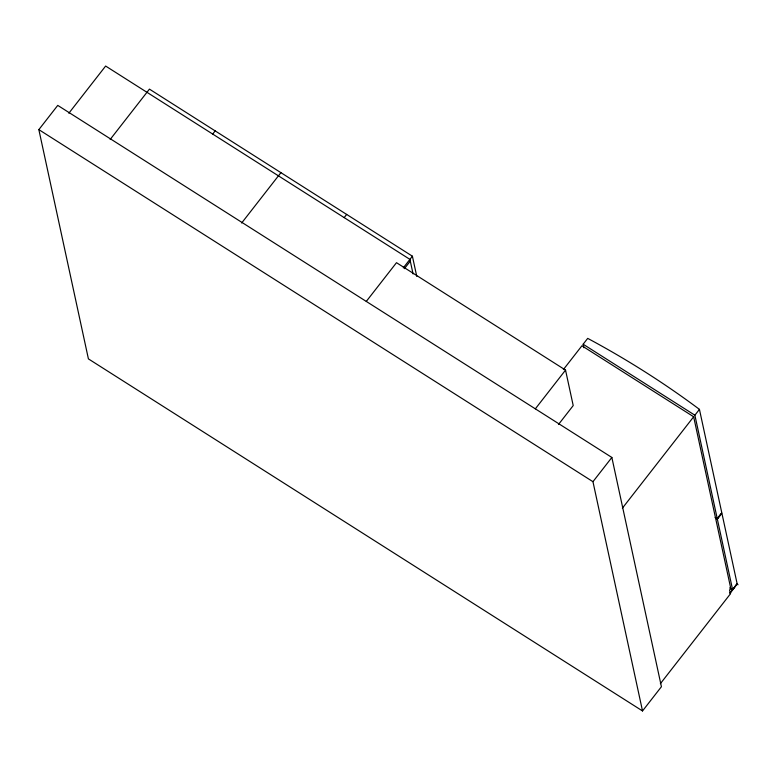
<?xml version="1.0" encoding="UTF-8"?>
<svg xmlns="http://www.w3.org/2000/svg" width="777" height="777" viewBox="0 0 777 777"><rect width="100%" height="100%" fill="white"/><g stroke="black" fill="none" stroke-linecap="round" stroke-linejoin="round"><path stroke-width="1.17" d="M38.85 129.633L57.751 105.39L611.858 457.459L661.421 686.713L642.521 710.955L88.413 358.887L38.85 129.633L592.958 481.691L642.521 710.955M68.842 113.228L105.633 66.045L409.916 259.382L413.063 273.931M110.159 139.481L149.437 89.122L412.402 256.196L416.763 276.369M212.694 134.071L215.18 130.886M241.647 223.018L280.915 172.659M344.172 217.618L346.659 214.433M366.278 301.427L396.493 262.684L565.539 370.095L573.212 405.584L558.478 424.485M403.292 267.88L412.402 256.196M404.399 268.657L410.295 261.111M563.364 369.58L581.924 345.784L693.657 416.773L730.788 588.49L729.564 590.054L730.39 593.881L660.372 683.673M583.906 347.756L583.148 344.221L587.703 338.374C626.641 359.227 664.044 382.935 699.436 409.362L721.833 512.966L717.278 518.813L715.228 517.511M535.334 408.838L565.539 370.095M592.958 481.691L611.858 457.459M622.387 508.168L693.657 416.773M717.278 518.813L694.881 415.209L699.436 409.362M717.132 518.725L720.969 513.791M732.624 589.801L717.346 519.123L721.901 513.276L737.179 583.954L732.624 589.801L729.622 587.888M730.147 593.307L736.955 583.954L730.04 592.832L730.613 593.609M737.936 584.838L737.829 584.362M583.148 344.221L694.881 415.209M715.296 517.822L717.346 519.123"/></g></svg>
